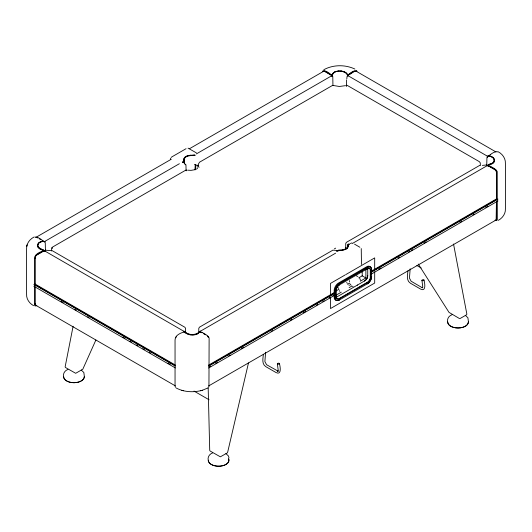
<?xml version="1.0" encoding="UTF-8"?>
<svg xmlns="http://www.w3.org/2000/svg" width="532" height="532" viewBox="0 0 532 532"><rect width="100%" height="100%" fill="white"/><g stroke="black" fill="none" stroke-linecap="round" stroke-linejoin="round"><path stroke-width="0.8" d="M332.939 85.585L332.793 76.801L331.822 75.311L334.309 72.379A6.903 4.076 1.1 0 1 336.723 71.421C341.005 70.31 345.893 71.514 348.161 75.517M496.449 201.229L496.143 219.776M496.456 198.915L496.389 171.583L494.979 169.715L489.28 166.423M486.747 164.86L486.94 157.512L487.811 156.016C490.843 155.756 495.811 158.423 493.523 161.954A6.903 3.904 -1.1 0 1 491.861 163.344L488.635 164.421L487.691 165.818M35.278 258.565L35.471 256.424L36.289 255.4M195.071 169.675L195.237 164.408M195.271 169.801L195.457 164.514M336.297 290.359L336.324 289.614A4.116 2.374 -60 0 1 336.709 288.131A4.263 2.461 -60 0 1 338.897 285.205L339.536 284.806M367.732 275.35L367.698 276.155A4.143 2.387 -60 0 1 367.319 277.644A4.283 2.474 -60 0 1 365.118 280.59L364.427 281.022M34.035 237.039C29.639 239.234 26.268 243.809 26.6 248.87L26.6 294.116C26.234 299.017 29.413 303.433 33.602 305.687M170.546 159.62L170.659 158.117M263.4 354.312C262.974 358.302 261.564 364.068 265.827 366.661L276.135 372.606C282.013 375.539 280.091 365.75 279.38 363.469M265.608 352.231L264.889 361.6L266.572 364.699L277.997 371.117L277.584 371.203L278.189 370.91L277.91 371.23L278.189 370.139L277.378 363.921M407.964 270.848C407.539 274.838 406.129 280.603 410.391 283.197L420.699 289.142C426.578 292.075 424.656 282.286 423.944 280.005M410.172 268.766L409.454 278.136L411.136 281.235L421.923 287.546L422.754 287.446L422.468 287.772L422.747 286.675L421.942 280.457M45.426 250.153L45.267 242.798L44.701 241.641L43.365 241.275L40.139 242.213A6.903 4.076 1.2 0 0 38.47 243.616C35.937 247.799 41.935 248.89 44.189 250.492L44.023 251.35M346.445 79.9L346.418 86.244M346.824 78.842L347.01 76.728L347.822 75.198M349.458 280.55L349.438 281.76M323.343 71.554L324.32 71.002L331.436 75.112M182.576 162.426L183.693 160.87C182.589 157 187.663 155.278 190.695 155.251M195.231 155.417C192.218 154.739 182.908 155.078 183.972 160.83L182.855 161.901L182.782 162.479L183.154 162.386M44.056 241.455L42.354 241.315M345.202 248.75L345.847 247.274M346.226 85.991L346.485 85.26L347.263 85.413L479.312 161.648L480.276 162.865L480.343 165.598M322.791 71.534L323.057 70.65C326.349 70.53 329.295 73.243 331.795 75.178M347.29 247.26L347.748 246.223M73.103 326.236L65.137 366.861L65.423 367.472L75.684 373.298L82.806 369.215L95.893 340.001M26.726 246.602L26.879 245.877M26.946 245.545L27.099 244.826M43.717 251.437L43.471 250.339C40.525 249.781 35.631 247.433 38.045 243.756A7.415 4.283 0 0 1 39.8 242.293L40.558 241.934M248.484 362.944L227.63 452.306L227.151 453.011L220.348 456.822L210.093 451.003L209.721 450.331L208.178 387.629M336.676 251.018L338.618 250.113L341.178 250.233M175.713 337.833L175.833 337.461M186.798 170.725L186.513 170.014L185.655 170.213L52.635 247.014L51.657 248.238L51.591 250.971M487.472 157.652L487.684 157.153M331.862 75.205L333.976 72.452A7.415 4.283 0 0 1 336.517 71.434L338.685 71.102M184.006 332.028C186.526 333.956 191.327 336.144 195.483 334.655A7.415 4.276 0 0 0 198.024 333.644C198.961 332.148 200.531 332.008 200.511 331.616L199.447 331.389L197.691 333.178A6.903 3.897 -1 0 1 195.284 334.149C191.493 335.1 187.058 334.349 184.544 331.23L183.839 331.695M486.733 165.671L487.658 165.286M200.478 332.274L200.232 331.443L199.36 331.961A6.57 3.771 -0.1 0 1 197.911 333.371A7.122 4.056 -0.6 0 1 195.417 334.355C191.58 335.246 186.912 334.721 184.411 331.409M199.207 331.675L200.178 331.256M44.495 241.847L45.014 241.295M200.072 331.669L200.591 331.117M347.496 75.551C349.89 73.197 353.201 70.49 356.639 70.51L356.919 71.468M176.025 337.115L176.298 336.783M336.809 251.476C340.128 249.322 349.172 251.463 348.214 244.86L349.331 244.248M208.943 386.91L209.123 337.926L208.192 336.437L206.057 334.695L202.326 332.5L199.759 331.722M347.582 75.983L348.261 75.857M491.495 156.754C493.789 157.399 495.631 160.192 493.955 162.333A7.415 4.276 0 0 1 492.2 163.803L488.409 165.126L488.117 166.197L488.735 166.217M348.241 244.141L347.682 244.74C348.726 247.939 344.975 249.688 342.382 250.053M331.822 75.311L331.409 75.817L332.64 73.722A6.57 3.837 0.4 0 1 334.089 72.299A7.122 4.163 0.6 0 1 336.583 71.321C340.394 70.543 345.547 70.769 347.589 74.666M488.383 156.142C490.876 154.18 493.915 151.52 497.207 151.667L497.393 151.979M323.549 71.534L324.892 71.514L331.13 75.218M208.591 385.973L496.462 219.776L496.529 201.389M183.181 161.934L184.225 160.957C183.247 155.397 190.808 155.63 194.413 155.324M336.989 250.738C340.52 249.575 348.872 250.878 347.935 244.733L349.265 244.082M197.591 168.425L196.348 169.143M334.409 248.85L335.652 248.131M367.293 283.875L368.044 283.396A5.899 3.405 -60 0 0 371.077 279.333A5.719 3.305 -60 0 0 371.609 277.278L371.649 269.691A5.985 3.458 -60 0 0 371.05 267.53A6.165 3.558 -60 0 0 367.885 266.951L338.718 283.789A6.165 3.558 -60 0 0 335.546 288.031A5.985 3.458 -60 0 0 334.954 290.878L334.954 297.581A5.985 3.458 -60 0 0 335.546 299.742A6.165 3.558 -60 0 0 338.718 300.321L339.502 299.922M349.085 74.706C351.293 74.141 354.053 70.317 356.287 71.514M36.834 254.988L42.553 251.683M498.331 220.341C502.521 218.08 505.752 213.665 505.4 208.743L505.4 163.497C505.733 158.47 502.427 153.868 498.038 151.693M171.989 156.814L186.074 148.687M171.304 159.221L36.256 237.192L37.872 238.023M189.731 148.588L323.409 71.408M179.377 163.723L44.276 241.721L42.141 240.491M196.328 153.934L332.148 75.524M354.432 71.168L347.29 75.291L487.884 156.468M488.602 156.056L490.743 154.819M479.817 165.319L346.305 242.399L345.727 243.603L345.727 248.89M335.619 253.159L199.852 331.542L201.987 332.779M352.324 243.516L487.724 165.346L495.551 169.861L496.522 171.47L496.529 198.902M345.122 274.964L330.498 283.41L330.498 294.768M345.82 274.565L374.688 257.894L374.688 270.07M339.356 284.906L367.439 268.693M336.197 290.871L339.05 289.222M347.589 284.294L349.677 283.084M358.728 277.857L362.212 275.849L362.212 270.981M208.624 365.118L334.921 292.201M371.702 270.968L496.569 198.875M209.149 365.484L334.728 292.979M371.509 271.739L497.094 199.241M208.584 366.162L335.599 292.833M371.668 272.012L497.965 199.094M209.342 367.053L210.772 366.222M215.799 363.323L217.236 362.498M228.713 355.868L230.15 355.037M241.634 348.407L243.782 347.163M271.054 331.423L272.49 330.591M290.425 320.237L291.862 319.406M303.346 312.776L305.501 311.539M316.261 305.321L317.697 304.49M322.718 301.591L324.154 300.766M329.182 297.867L330.611 297.036M332.766 295.792L334.202 294.961M378.877 269.172L381.032 267.928M398.255 257.98L399.692 257.156M408.303 252.181L409.74 251.357M411.169 250.525L412.606 249.694M424.09 243.071L426.238 241.827M459.967 222.356L461.404 221.525M472.888 214.895L474.318 214.07M485.802 207.44L487.957 206.197M208.584 368.038L335.599 294.708M371.509 273.973L497.965 200.963M335.619 295.44L341.291 292.161M349.138 287.632L351.958 286.01M360.31 281.182L365.883 277.97L365.883 269.039M357.245 285.165L364.659 280.889M336.517 297.135L357.484 285.032M339.31 300.028L367.472 283.769M171.311 157.352L171.696 157.126M496.462 219.776L495.611 220.201M323.862 69.685C333.265 64.585 345.228 64.498 354.864 69.034M208.138 387.881L202.306 390.288M350.342 243.53L351.898 242.925M367.246 268.806L367.911 268.454A4.529 2.613 -60 0 1 370.239 268.886A4.376 2.527 -60 0 1 370.644 269.99L370.644 277.684A4.376 2.527 -60 0 1 370.239 279.26A4.529 2.613 -60 0 1 367.911 282.372L339.057 299.031A4.529 2.613 -60 0 1 336.736 298.605A4.376 2.527 -60 0 1 336.33 297.501L336.297 290.153M336.038 297.381L336.763 296.996M67.93 369.467C64.964 370.465 62.849 373.431 63.567 376.609M451.994 314.738C449.035 315.735 446.92 318.701 447.638 321.88M212.567 452.971C209.601 453.969 207.487 456.935 208.205 460.113M36.262 305.448L35.278 304.896L35.278 286.622M34.952 236.993C38.437 236.946 41.722 239.659 44.242 241.934M36.828 305.561L35.112 306.013L34.507 305.062L34.48 258.798C34.301 254.043 40.239 251.729 44.023 250.752M488.303 156.162L489.021 156.089M331.409 75.95L332.148 76.362M486.986 165.771L487.505 165.711M35.857 237.558L36.482 237.498M345.501 85.659L339.35 86.47L332.593 85.379L199.58 162.174L198.429 164.016L198.429 166.19L199.035 167.427M194.951 154.918L192.059 155.437M489.646 164.368L488.243 164.94L487.944 165.791M176.045 387.928C183.553 391.991 192.65 392.583 200.883 390.668M194.825 169.735L191.015 170.36L187.71 170.18M200.697 390.721L202.526 390.229M41.383 241.648L43.052 241.328M36.289 305.335L35.358 305.155L35.278 303.386M482.384 165.399L487.099 164.927M51.664 250.678L45.06 250.186M190.05 334.548L193.914 334.588M348.746 244.048L349.045 243.882M488.349 155.929L490.67 156.455M487.758 165.445L490.338 166.217L494.135 168.378L496.296 170.1L497.234 171.583L497.32 219.776L496.735 220.654L495.013 220.208M198.709 165.785L194.506 164.588M340.999 71.095L345.554 72.419L347.995 75.291M184.504 331.862C180.727 332.846 174.862 335.233 175.048 339.955L175.048 384.995L175.174 386.844L175.673 387.17M338.372 250.579L332.892 250.146L199.387 327.227L198.775 328.444L198.775 331.463M184.178 331.316L184.99 331.842M181.844 390.315L183.447 390.741M44.189 250.492L45.06 251.051M356.467 275.922L357.883 276.514M44.848 251.024L44.528 251.171M490.571 156.341C493.098 156.787 495.631 159.627 493.796 162.087A7.122 4.063 -0.6 0 1 492.087 163.524A6.57 3.784 -0.3 0 1 489.653 164.381M352.576 286.322L353.055 286.522M188.029 148.129L196.328 152.837M346.512 282.638L347.449 283.217M356.061 71.162L495.937 151.919M416.882 265.508L421.184 267.988M354.551 244.155L359.891 247.267M362.106 275.789L367.06 278.648M39.295 238.848L40.718 239.666M203.41 333.597L205.545 334.834M52.023 250.559L184.97 327.32L185.582 328.537L185.582 332.307M184.71 331.775L44.116 250.599L36.262 255.134L35.285 256.743L35.278 285.066M34.527 283.742L175.188 364.952M34.72 284.52L175.38 365.73M33.842 284.374L175.221 365.996M61.08 301.418L63.235 302.661M74.719 309.292L76.149 310.116M87.634 316.746L89.07 317.577M122.799 337.049L124.954 338.292M129.974 341.192L131.411 342.023M136.431 344.922L137.868 345.753M142.895 348.653L144.332 349.477M149.352 352.384L150.789 353.208M168.012 363.157L170.167 364.393M33.842 286.243L175.38 367.958M194.014 391.08L209.069 399.771M35.345 305.049L175.228 385.806M43.651 250.14C40.798 249.442 35.83 247.32 38.204 243.596A7.122 4.163 0.7 0 1 39.913 242.153A6.57 3.824 0.5 0 1 42.347 241.309M465.327 315.33L467.901 317.777L468.433 321.86M225.894 453.563L228.474 456.01L228.999 457.986M81.263 370.059L83.837 372.506L84.362 376.589M207.68 336.064L208.591 337.514M487.152 156.042L487.671 156.588M183.74 331.217L184.258 331.762M51.85 247.759L52.515 248.371M351.06 285.238L350.096 283.982M207.653 336.324L208.451 337.481M183.72 162.579L185.954 164.98L186.094 170.805M339.343 290.665L339.782 291.283M418.265 264.052L449.021 312.384L459.249 318.422L460.153 318.482L466.577 314.778L466.863 314.146L453.53 243.995M359.625 278.136L360.503 280.171M348.945 284.939L349.278 285.644M332.553 76.129L332.746 76.635M338.425 287.719L338.492 288.497M361.248 248.557L361.474 264.477M371.649 269.917L371.609 269.285A5.719 3.305 -60 0 0 371.077 267.842A5.899 3.405 -60 0 0 368.044 267.283L338.931 284.095A5.899 3.405 -60 0 0 335.892 288.151A5.719 3.305 -60 0 0 335.366 290.206L335.366 298.206A5.719 3.305 -60 0 0 335.892 299.649A5.899 3.405 -60 0 0 338.931 300.201M367.698 268.195L367.732 269.019M336.297 296.75L336.324 297.255A4.116 2.374 -60 0 0 336.709 298.292A4.263 2.461 -60 0 0 338.897 298.698L367.698 282.066A4.263 2.461 -60 0 0 369.886 279.14A4.116 2.374 -60 0 0 370.272 277.657L370.272 270.017A4.116 2.374 -60 0 0 369.886 268.979A4.263 2.461 -60 0 0 367.698 268.574M184.411 160.684L184.564 163.869M184.391 162.34L184.405 163.863M374.688 271.692L374.688 283.051L330.498 308.56L330.498 297.202M367.732 268.733L367.732 275.616M334.182 292.74L334.182 290.505A6.071 3.505 -60 0 1 334.788 287.619A6.258 3.611 -60 0 1 338.006 283.317L367.186 266.466A6.258 3.611 -60 0 1 370.398 267.057A6.065 3.505 -60 0 1 370.844 268.002M334.182 294.974L334.182 297.215A6.065 3.505 -60 0 0 334.788 299.403A6.258 3.611 -60 0 0 336.37 300.294M197.199 165.04L197.199 167.507M364.905 280.71A4.628 2.673 -60 0 0 367.286 277.524A4.475 2.58 -60 0 0 367.698 275.915M336.304 297.228A4.283 2.474 -60 0 1 335.911 297.361M367.885 283.483A6.165 3.558 -60 0 0 371.05 279.24A5.985 3.458 -60 0 0 371.649 276.394M336.33 289.8A4.376 2.527 -60 0 1 336.736 288.224A4.529 2.613 -60 0 1 339.057 285.112M84.335 376.703A10.367 5.985 0 0 1 73.981 382.701A10.288 5.938 0 0 1 63.68 376.789M63.601 376.723A10.367 5.985 0 0 0 73.981 382.701A10.288 5.938 0 0 0 84.249 376.769M468.399 321.973A10.367 5.985 0 0 1 458.052 327.971A10.367 5.985 0 0 1 447.665 321.993M228.461 458.358A10.367 5.985 0 0 1 220.241 466.132A10.367 5.985 0 0 1 208.231 460.227M228.76 459.349A10.288 5.938 0 0 1 219.43 466.205A10.288 5.938 0 0 1 208.318 460.293M468.32 322.04A10.288 5.938 0 0 1 458.052 327.991A10.288 5.938 0 0 1 447.751 322.06M422.488 287.652L422.149 287.739L422.561 287.652M185.748 164.76L185.774 164.787M277.644 364.121A1.037 0.499 -7.3 0 0 279.373 363.728A1.037 0.499 -7.3 0 0 278.116 363.236A1.037 0.499 -7.3 0 0 277.644 364.121M422.209 280.657A1.037 0.499 -7.3 0 0 423.944 280.264A1.037 0.499 -7.3 0 0 422.681 279.766A1.037 0.499 -7.3 0 0 422.209 280.657"/></g></svg>
